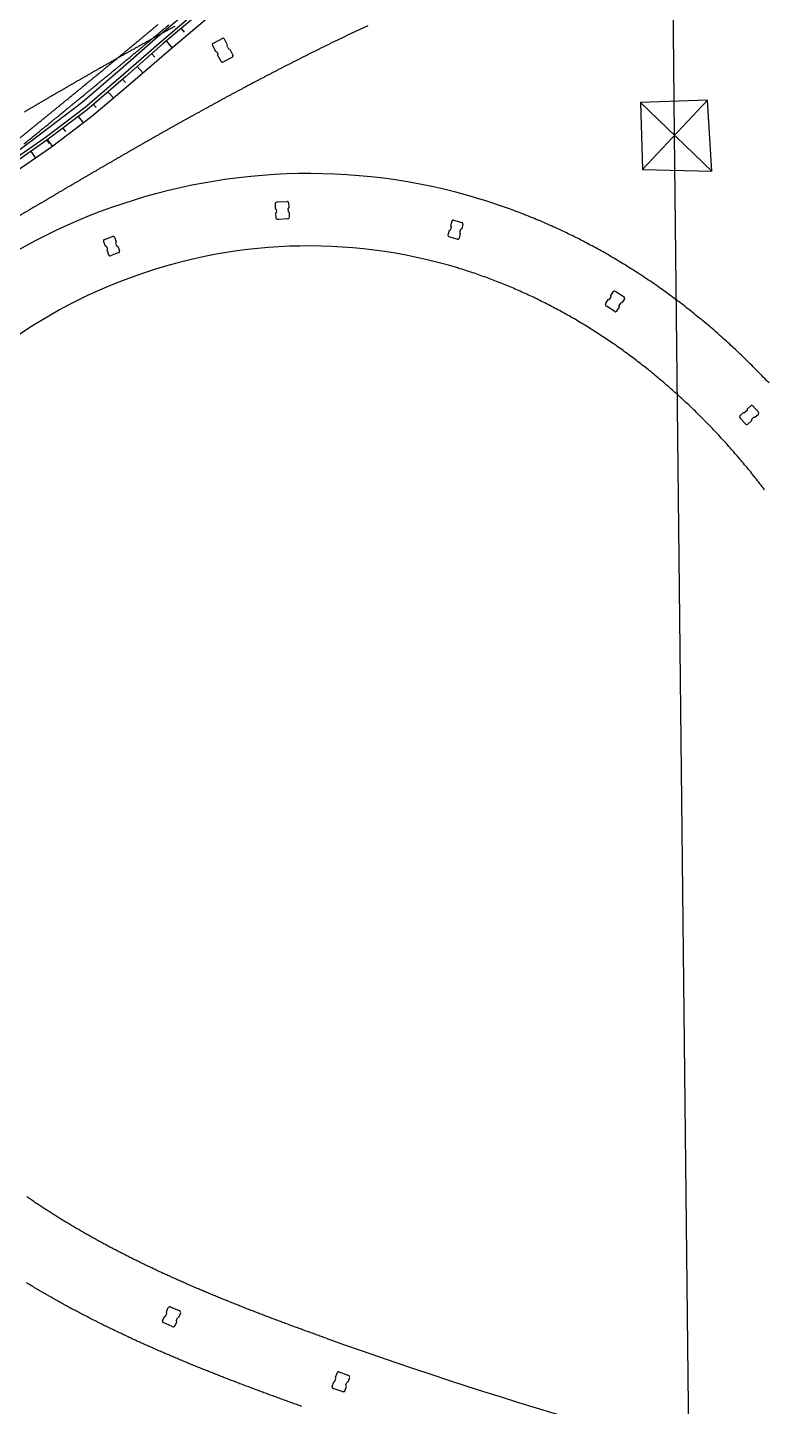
# Model space of a CAD drawing. Header units: inches. Extents: x 499362 to 502582, y 2542122 to 2545349.
# Drawn here: x 501222.6 to 501298.8, y 2543588.1 to 2543730.9 of the extents above; entities that cross this region are included whole.
import ezdxf

# ---------------------------------------------------------------- set-up
doc = ezdxf.new("R2010")
doc.units = ezdxf.units.IN
doc.header["$MEASUREMENT"] = 0
doc.layers.add('0-段落划分', color=2, linetype='Continuous')
doc.layers.add('桥-立柱', color=5, linetype='Continuous')

# ---------------------------------------------------------------- blocks, each defined once
blk = doc.blocks.new('A$C035667EC')
at = {"layer": '桥-立柱', "color": 1, "linetype": 'Continuous'}
for p, q in [((501241.7, 2543729.06), (501242.03, 2543728.45)), ((501242.74, 2543729.78), (501241.77, 2543729.27)), ((501243.27, 2543729.1), (501242.94, 2543729.72)), ((501243.23, 2543728.97), (501243.27, 2543729.1)), ((501243.3, 2543728.84), (501243.23, 2543728.97)), ((501243.3, 2543728.84), (501243.37, 2543728.7)), ((501243.37, 2543728.7), (501243.5, 2543728.66)), ((501242.03, 2543728.45), (501242.17, 2543728.4)), ((501242.17, 2543728.4), (501242.24, 2543728.27)), ((501242.31, 2543728.14), (501242.24, 2543728.27)), ((501242.27, 2543728), (501242.31, 2543728.14)), ((501242.6, 2543727.39), (501242.27, 2543728)), ((501243.77, 2543727.84), (501242.8, 2543727.32)), ((501243.5, 2543728.66), (501243.83, 2543728.05)), ((501248.19, 2543712.68), (501248.22, 2543712.18)), ((501248.22, 2543712.18), (501248.32, 2543712.08)), ((501248.24, 2543711.68), (501248.34, 2543711.78)), ((501248.24, 2543711.68), (501248.27, 2543711.18)), ((501248.32, 2543712.08), (501248.34, 2543711.78)), ((501248.44, 2543712.84), (501249.43, 2543712.89)), ((501249.62, 2543712.25), (501249.52, 2543712.14)), ((501249.52, 2543712.14), (501249.54, 2543711.84)), ((501249.54, 2543711.84), (501249.64, 2543711.75)), ((501249.59, 2543712.74), (501249.62, 2543712.25)), ((501249.64, 2543711.75), (501249.66, 2543711.25)), ((501249.52, 2543711.09), (501248.52, 2543711.04))]:
    blk.add_line(p, q, dxfattribs=at)
at = {"layer": '桥-立柱', "color": 1, "ltscale": 10}
for p, q in [((501266.43, 2543710.25), (501266.35, 2543709.96)), ((501266.49, 2543710.85), (501266.36, 2543710.37)), ((501266.36, 2543710.37), (501266.43, 2543710.25)), ((501266.68, 2543710.96), (501267.54, 2543710.72)), ((501267.65, 2543710.54), (501267.52, 2543710.05)), ((501230.43, 2543708.75), (501230.61, 2543708.29)), ((501230.52, 2543708.95), (501231.36, 2543709.27)), ((501231.55, 2543709.18), (501231.73, 2543708.71)), ((501231.73, 2543708.71), (501231.67, 2543708.58)), ((501266.23, 2543709.89), (501266.09, 2543709.41)), ((501267.07, 2543708.98), (501266.2, 2543709.22)), ((501266.23, 2543709.89), (501266.35, 2543709.96)), ((501267.38, 2543709.57), (501267.25, 2543709.09)), ((501267.39, 2543709.98), (501267.31, 2543709.69)), ((501267.31, 2543709.69), (501267.38, 2543709.57)), ((501267.52, 2543710.05), (501267.39, 2543709.98)), ((501230.61, 2543708.29), (501230.74, 2543708.23)), ((501230.74, 2543708.23), (501230.84, 2543707.95)), ((501230.79, 2543707.82), (501230.84, 2543707.95)), ((501230.79, 2543707.82), (501230.96, 2543707.35)), ((501232, 2543707.59), (501231.16, 2543707.27)), ((501231.67, 2543708.58), (501231.78, 2543708.3)), ((501231.78, 2543708.3), (501231.91, 2543708.25)), ((501231.91, 2543708.25), (501232.09, 2543707.78)), ((501282.96, 2543703), (501282.8, 2543702.75)), ((501283.2, 2543703.56), (501282.93, 2543703.14)), ((501282.93, 2543703.14), (501282.96, 2543703)), ((501283.49, 2543703.55), (501284.34, 2543703.01)), ((501282.66, 2543702.72), (501282.39, 2543702.3)), ((501283.37, 2543701.5), (501282.52, 2543702.03)), ((501282.66, 2543702.72), (501282.8, 2543702.75)), ((501283.84, 2543701.96), (501283.57, 2543701.54)), ((501283.97, 2543702.35), (501283.81, 2543702.1)), ((501283.81, 2543702.1), (501283.84, 2543701.96)), ((501284.11, 2543702.38), (501283.97, 2543702.35)), ((501284.38, 2543702.8), (501284.11, 2543702.38)), ((501297.45, 2543691.72), (501297.08, 2543691.38)), ((501297.66, 2543691.71), (501298.27, 2543691.05)), ((501296.94, 2543689.83), (501296.34, 2543690.49)), ((501296.71, 2543691.04), (501296.35, 2543690.71)), ((501296.71, 2543691.04), (501296.86, 2543691.04)), ((501297.08, 2543691.24), (501296.86, 2543691.04)), ((501297.08, 2543691.38), (501297.08, 2543691.24)), ((501297.52, 2543690.16), (501297.16, 2543689.82)), ((501297.53, 2543690.3), (501297.52, 2543690.16)), ((501297.75, 2543690.5), (501297.53, 2543690.3)), ((501297.89, 2543690.5), (501297.75, 2543690.5)), ((501298.26, 2543690.83), (501297.89, 2543690.5)), ((501236.54, 2543596.93), (501236.74, 2543597.39)), ((501236.74, 2543597.39), (501236.87, 2543597.44)), ((501236.87, 2543597.44), (501236.99, 2543597.72)), ((501236.94, 2543597.85), (501237.14, 2543598.31)), ((501236.99, 2543597.72), (501236.94, 2543597.85)), ((501237.34, 2543598.38), (501238.26, 2543597.98)), ((501238.22, 2543597.29), (501238.09, 2543597.24)), ((501238.22, 2543597.29), (501238.43, 2543597.75)), ((501237.53, 2543596.33), (501236.62, 2543596.74)), ((501237.82, 2543596.37), (501238.02, 2543596.83)), ((501237.97, 2543596.96), (501238.09, 2543597.24)), ((501238.02, 2543596.83), (501237.97, 2543596.96)), ((501254.8, 2543591.63), (501255.74, 2543591.3)), ((501254.11, 2543590.12), (501254.28, 2543590.59)), ((501254.28, 2543590.59), (501254.4, 2543590.66)), ((501254.4, 2543590.66), (501254.5, 2543590.94)), ((501254.44, 2543591.07), (501254.61, 2543591.54)), ((501254.5, 2543590.94), (501254.44, 2543591.07)), ((501255.43, 2543589.66), (501255.6, 2543590.13)), ((501255.54, 2543590.26), (501255.64, 2543590.54)), ((501255.6, 2543590.13), (501255.54, 2543590.26)), ((501255.76, 2543590.6), (501255.64, 2543590.54)), ((501255.76, 2543590.6), (501255.93, 2543591.07)), ((501255.15, 2543589.6), (501254.2, 2543589.93))]:
    blk.add_line(p, q, dxfattribs=at)
at = {"layer": '桥-立柱', "color": 1, "linetype": 'Continuous'}
for centre, radius, start, end in [((501241.84, 2543729.13), 0.15, 118.0864, 208.0864), ((501242.81, 2543729.65), 0.15, 28.0864, 118.0864), ((501242.73, 2543727.46), 0.15, 208.0864, 298.0864), ((501243.7, 2543727.98), 0.15, 298.0864, 28.0864), ((501248.44, 2543712.58), 0.264, 90.1609, 157.2489), ((501249.44, 2543712.74), 0.15, 2.7412, 92.7412), ((501248.5, 2543711.3), 0.264, 208.2334, 275.3214), ((501249.51, 2543711.24), 0.15, 272.7412, 2.7412)]:
    blk.add_arc(centre, radius, start, end, dxfattribs=at)
at = {"layer": '桥-立柱', "color": 1, "ltscale": 10}
for centre, radius, start, end in [((501266.64, 2543710.81), 0.15, 74.5975, 164.5975), ((501267.51, 2543710.58), 0.15, 344.5975, 74.5975), ((501230.57, 2543708.81), 0.15, 110.8848, 200.8848), ((501231.41, 2543709.13), 0.15, 20.8848, 110.8848), ((501266.24, 2543709.37), 0.15, 164.5975, 254.5975), ((501267.11, 2543709.13), 0.15, 254.5975, 344.5975), ((501231.1, 2543707.41), 0.15, 200.8848, 290.8848), ((501231.95, 2543707.73), 0.15, 290.8848, 20.8848), ((501283.34, 2543703.33), 0.264, 54.8294, 121.9174), ((501284.26, 2543702.89), 0.15, 327.4096, 57.4096), ((501282.66, 2543702.26), 0.264, 172.9019, 239.9899), ((501283.45, 2543701.62), 0.15, 237.4096, 327.4096), ((501297.55, 2543691.61), 0.15, 42.4882, 132.4882), ((501296.45, 2543690.6), 0.15, 132.4882, 222.4882), ((501298.16, 2543690.95), 0.15, 312.4882, 42.4882), ((501297.05, 2543689.93), 0.15, 222.4882, 312.4882), ((501237.28, 2543598.25), 0.15, 66.331, 156.331), ((501238.16, 2543597.74), 0.264, 1.8233, 68.9113), ((501236.68, 2543596.87), 0.15, 156.331, 246.331), ((501237.65, 2543596.57), 0.264, 243.7508, 310.8388), ((501254.75, 2543591.49), 0.15, 70.6648, 160.6648), ((501255.67, 2543591.05), 0.264, 6.157, 73.245), ((501254.25, 2543590.07), 0.15, 160.6648, 250.6648), ((501255.25, 2543589.85), 0.264, 248.0846, 315.1726)]:
    blk.add_arc(centre, radius, start, end, dxfattribs=at)
blk = doc.blocks.new('A$C3A006F90')
at = {"layer": '0-段落划分', "color": 2, "linetype": 'Continuous'}
for p, q in [((501287.84, 2543894.84), (501289.54, 2543719.84)), ((501238.46, 2543730.8), (501238.77, 2543730.44)), ((501236.94, 2543729.51), (501237.54, 2543728.79)), ((501235.43, 2543728.19), (501235.73, 2543727.85)), ((501233.92, 2543726.88), (501234.52, 2543726.19)), ((501232.41, 2543725.57), (501232.71, 2543725.22)), ((501230.89, 2543724.26), (501231.48, 2543723.58)), ((501293.43, 2543716.04), (501286.04, 2543723.13)), ((501292.98, 2543723.37), (501286.24, 2543716.19)), ((501227.81, 2543721.71), (501228.35, 2543721.01)), ((501229.37, 2543722.96), (501229.66, 2543722.63)), ((501226.22, 2543720.5), (501226.49, 2543720.15)), ((501224.55, 2543719.23), (501224.8, 2543718.88)), ((501224.63, 2543719.29), (501225.15, 2543718.6)), ((501289.54, 2543719.84), (501292.03, 2543493.62)), ((501222.91, 2543718.09), (501223.4, 2543717.38))]:
    blk.add_line(p, q, dxfattribs=at)
at = {"layer": '0-段落划分', "color": 2, "flags": 128}
for points in [[(501221.7, 2543719.41, -0.000002), (501221.91, 2543719.59, -0.000004), (501222.13, 2543719.76, -0.000005), (501222.34, 2543719.94, -0.000007), (501222.56, 2543720.11, -0.000008), (501222.77, 2543720.29, -0.00001), (501222.99, 2543720.46, -0.000011), (501223.2, 2543720.64, -0.000013), (501223.42, 2543720.81, -0.000014), (501223.63, 2543720.99, -0.000016), (501223.85, 2543721.17, -0.000017), (501224.06, 2543721.34, -0.000019), (501224.28, 2543721.52, -0.00002), (501224.5, 2543721.69, -0.000022), (501224.71, 2543721.87, -0.000023), (501224.93, 2543722.04, -0.000025), (501225.14, 2543722.22, -0.000026), (501225.36, 2543722.39, -0.000028), (501225.57, 2543722.57, -0.000029), (501225.79, 2543722.75, -0.000031), (501226, 2543722.92, -0.000032), (501226.22, 2543723.1, -0.000034), (501226.43, 2543723.27, -0.000035), (501226.65, 2543723.45, -0.000037), (501226.86, 2543723.62, -0.000038), (501227.08, 2543723.8, -0.00004), (501227.29, 2543723.98, -0.000041), (501227.51, 2543724.15, -0.000043), (501227.72, 2543724.33, -0.000044), (501227.94, 2543724.5, -0.000046), (501228.15, 2543724.68, -0.000047), (501228.37, 2543724.86, -0.000049), (501228.58, 2543725.03, -0.00005), (501228.8, 2543725.21, -0.000052), (501229.01, 2543725.39, -0.000053), (501229.23, 2543725.56, -0.000055), (501229.44, 2543725.74, -0.000056), (501229.66, 2543725.92, -0.000058), (501229.87, 2543726.09, -0.000059), (501230.09, 2543726.27, -0.000061), (501230.3, 2543726.44, -0.000062), (501230.52, 2543726.62, -0.000064), (501230.73, 2543726.8, -0.000065), (501230.95, 2543726.98, -0.000067), (501231.16, 2543727.15, -0.000068), (501231.38, 2543727.33, -0.00007), (501231.59, 2543727.51, -0.000071), (501231.8, 2543727.68, -0.000073), (501232.02, 2543727.86, -0.000074), (501232.23, 2543728.04, -0.000076), (501232.45, 2543728.21, -0.000077), (501232.66, 2543728.39, -0.000079), (501232.88, 2543728.57, -0.00008), (501233.09, 2543728.75, -0.000082), (501233.3, 2543728.92, -0.000083), (501233.52, 2543729.1, -0.000085), (501233.73, 2543729.28, -0.000086), (501233.95, 2543729.46, -0.000088), (501234.16, 2543729.63, -0.000089), (501234.37, 2543729.81, -0.000091), (501234.59, 2543729.99, -0.000092), (501234.8, 2543730.17, -0.000094), (501235.01, 2543730.35, -0.000095), (501235.23, 2543730.53, -0.000097), (501235.44, 2543730.7, -0.000098), (501235.65, 2543730.88, -0.0001), (501235.87, 2543731.06, -0.000101), (501236.08, 2543731.24, -0.000103)], [(501222.17, 2543718.83, -0.000002), (501222.38, 2543719, -0.000004), (501222.6, 2543719.18, -0.000005), (501222.82, 2543719.36, -0.000007), (501223.03, 2543719.53, -0.000008), (501223.25, 2543719.71, -0.00001), (501223.46, 2543719.88, -0.000011), (501223.68, 2543720.06, -0.000013), (501223.89, 2543720.23, -0.000014), (501224.11, 2543720.41, -0.000016), (501224.32, 2543720.58, -0.000017), (501224.54, 2543720.76, -0.000019), (501224.75, 2543720.93, -0.00002), (501224.97, 2543721.11, -0.000022), (501225.18, 2543721.29, -0.000023), (501225.4, 2543721.46, -0.000025), (501225.62, 2543721.64, -0.000026), (501225.83, 2543721.81, -0.000028), (501226.05, 2543721.99, -0.000029), (501226.26, 2543722.16, -0.000031), (501226.48, 2543722.34, -0.000032), (501226.69, 2543722.52, -0.000034), (501226.91, 2543722.69, -0.000035), (501227.12, 2543722.87, -0.000037), (501227.34, 2543723.04, -0.000038), (501227.55, 2543723.22, -0.00004), (501227.77, 2543723.4, -0.000041), (501227.98, 2543723.57, -0.000043), (501228.2, 2543723.75, -0.000044), (501228.41, 2543723.92, -0.000046), (501228.63, 2543724.1, -0.000047), (501228.84, 2543724.28, -0.000049), (501229.06, 2543724.45, -0.00005), (501229.27, 2543724.63, -0.000052), (501229.49, 2543724.81, -0.000053), (501229.7, 2543724.98, -0.000055), (501229.92, 2543725.16, -0.000056), (501230.13, 2543725.34, -0.000058), (501230.35, 2543725.51, -0.000059), (501230.56, 2543725.69, -0.000061), (501230.78, 2543725.87, -0.000062), (501230.99, 2543726.04, -0.000064), (501231.21, 2543726.22, -0.000065), (501231.42, 2543726.4, -0.000067), (501231.64, 2543726.57, -0.000068), (501231.85, 2543726.75, -0.00007), (501232.07, 2543726.93, -0.000071), (501232.28, 2543727.1, -0.000073), (501232.5, 2543727.28, -0.000074), (501232.71, 2543727.46, -0.000076), (501232.93, 2543727.64, -0.000077), (501233.14, 2543727.81, -0.000079), (501233.35, 2543727.99, -0.00008), (501233.57, 2543728.17, -0.000082), (501233.78, 2543728.35, -0.000083), (501234, 2543728.52, -0.000085), (501234.21, 2543728.7, -0.000086), (501234.42, 2543728.88, -0.000088), (501234.64, 2543729.06, -0.000089), (501234.85, 2543729.24, -0.000091), (501235.07, 2543729.41, -0.000092), (501235.28, 2543729.59, -0.000094), (501235.49, 2543729.77, -0.000095), (501235.71, 2543729.95, -0.000097), (501235.92, 2543730.13, -0.000098), (501236.14, 2543730.31, -0.0001), (501236.35, 2543730.49, -0.000101), (501236.56, 2543730.66, -0.000103), (501236.78, 2543730.84, -0.000104), (501236.99, 2543731.02, -0.000106), (501237.2, 2543731.2, -0.000107)], [(501237.8, 2543731.02, -0.000232), (501237.5, 2543730.86, -0.000229), (501237.2, 2543730.7, -0.000226), (501236.9, 2543730.54, -0.000223), (501236.61, 2543730.37, -0.00022), (501236.31, 2543730.21, -0.000217), (501236.01, 2543730.04, -0.000214), (501235.71, 2543729.88, -0.000211), (501235.42, 2543729.71, -0.000208), (501235.12, 2543729.55, -0.000205), (501234.82, 2543729.38, -0.000202), (501234.52, 2543729.22, -0.000199), (501234.23, 2543729.05, -0.000196), (501233.93, 2543728.89, -0.000193), (501233.64, 2543728.72, -0.00019), (501233.34, 2543728.56, -0.000188), (501233.04, 2543728.39, -0.000185), (501232.75, 2543728.22, -0.000182), (501232.45, 2543728.06, -0.000179), (501232.16, 2543727.89, -0.000176), (501231.86, 2543727.73, -0.000173), (501231.57, 2543727.56, -0.00017), (501231.27, 2543727.39, -0.000167), (501230.98, 2543727.22, -0.000164), (501230.69, 2543727.06, -0.000161), (501230.39, 2543726.89, -0.000158), (501230.1, 2543726.72, -0.000156), (501229.8, 2543726.55, -0.000153), (501229.51, 2543726.39, -0.00015), (501229.22, 2543726.22, -0.000147), (501228.92, 2543726.05, -0.000144), (501228.63, 2543725.88, -0.000141), (501228.34, 2543725.71, -0.000138), (501228.05, 2543725.54, -0.000135), (501227.75, 2543725.38, -0.000133), (501227.46, 2543725.21, -0.00013), (501227.17, 2543725.04, -0.000125), (501226.88, 2543724.87, -0.000121), (501226.59, 2543724.7, -0.000118), (501226.3, 2543724.53, -0.000116), (501226.01, 2543724.36, -0.000113), (501225.71, 2543724.2, -0.00011), (501225.42, 2543724.03, -0.000108), (501225.13, 2543723.86, -0.000105), (501224.84, 2543723.69, -0.000102), (501224.55, 2543723.52, -0.000099), (501224.26, 2543723.35, -0.000097), (501223.97, 2543723.18, -0.000094), (501223.68, 2543723.01, -0.000091), (501223.39, 2543722.84, -0.000089), (501223.1, 2543722.67, -0.000086), (501222.81, 2543722.5, -0.000083), (501222.52, 2543722.33, -0.00008), (501222.23, 2543722.16, -0.000078)], [(501214.16, 2543717.39, -0.000001), (501213.87, 2543717.22, -0.000001)], [(501257.8, 2543731.1, -0.000363), (501257.5, 2543730.96, -0.00036), (501257.2, 2543730.82, -0.000358), (501256.9, 2543730.68, -0.000355), (501256.6, 2543730.54, -0.000352), (501256.3, 2543730.39, -0.00035), (501256, 2543730.25, -0.000347), (501255.7, 2543730.11, -0.000344), (501255.4, 2543729.96, -0.000342), (501255.1, 2543729.82, -0.000339), (501254.8, 2543729.68, -0.000336), (501254.5, 2543729.53, -0.000334), (501254.2, 2543729.39, -0.000331), (501253.9, 2543729.24, -0.000328), (501253.61, 2543729.09, -0.000326), (501253.31, 2543728.95, -0.000323), (501253.01, 2543728.8, -0.00032), (501252.71, 2543728.65, -0.000318), (501252.41, 2543728.51, -0.000315), (501252.12, 2543728.36, -0.000312), (501251.82, 2543728.21, -0.000309), (501251.52, 2543728.06, -0.000307), (501251.23, 2543727.91, -0.000304), (501250.93, 2543727.76, -0.000301), (501250.63, 2543727.61, -0.000299), (501250.34, 2543727.46, -0.000296), (501250.04, 2543727.31, -0.000293), (501249.75, 2543727.16, -0.000291), (501249.45, 2543727.01, -0.000288), (501249.15, 2543726.86, -0.000285), (501248.86, 2543726.71, -0.000283), (501248.56, 2543726.55, -0.00028), (501248.27, 2543726.4, -0.000277), (501247.97, 2543726.25, -0.000275), (501247.68, 2543726.09, -0.000272), (501247.38, 2543725.94, -0.000269), (501247.09, 2543725.79, -0.000267), (501246.8, 2543725.63, -0.000264), (501246.5, 2543725.48, -0.000261), (501246.21, 2543725.32, -0.000258), (501245.91, 2543725.17, -0.000256), (501245.62, 2543725.01, -0.000253), (501245.33, 2543724.86, -0.00025), (501245.03, 2543724.7, -0.000248), (501244.74, 2543724.54, -0.000245), (501244.45, 2543724.39, -0.000242), (501244.15, 2543724.23, -0.00024), (501243.86, 2543724.07, -0.000237), (501243.57, 2543723.92, -0.000234), (501243.28, 2543723.76, -0.000232), (501242.98, 2543723.6, -0.000229), (501242.69, 2543723.44, -0.000226), (501242.4, 2543723.28, -0.000223), (501242.11, 2543723.12, -0.000221), (501241.82, 2543722.96, -0.000218), (501241.52, 2543722.8, -0.000215), (501241.23, 2543722.64, -0.000213), (501240.94, 2543722.48, -0.00021), (501240.65, 2543722.32, -0.000207), (501240.36, 2543722.16, -0.000205), (501240.07, 2543722, -0.000202), (501239.78, 2543721.84, -0.000199), (501239.49, 2543721.68, -0.000197), (501239.2, 2543721.52, -0.000194), (501238.9, 2543721.36, -0.000191), (501238.61, 2543721.2, -0.000188), (501238.32, 2543721.03, -0.000186), (501238.03, 2543720.87, -0.000183), (501237.74, 2543720.71, -0.00018), (501237.45, 2543720.55, -0.000178), (501237.16, 2543720.38, -0.000175), (501236.87, 2543720.22, -0.000172), (501236.58, 2543720.06, -0.00017), (501236.29, 2543719.89, -0.000167), (501236.01, 2543719.73, -0.000164), (501235.72, 2543719.56, -0.000161), (501235.43, 2543719.4, -0.000159), (501235.14, 2543719.23, -0.000156), (501234.85, 2543719.07, -0.000153), (501234.56, 2543718.91, -0.000151), (501234.27, 2543718.74, -0.000148), (501233.98, 2543718.58, -0.000145), (501233.69, 2543718.41, -0.000142), (501233.4, 2543718.24, -0.00014), (501233.12, 2543718.08, -0.000137), (501232.83, 2543717.91, -0.000134), (501232.54, 2543717.75, -0.000132), (501232.25, 2543717.58, -0.000129), (501231.96, 2543717.41, -0.000126), (501231.67, 2543717.25, -0.000124), (501231.39, 2543717.08, -0.000121), (501231.1, 2543716.91, -0.000118), (501230.81, 2543716.75, -0.000116), (501230.52, 2543716.58, -0.000113), (501230.23, 2543716.41, -0.00011), (501229.95, 2543716.25, -0.000108), (501229.66, 2543716.08, -0.000105), (501229.37, 2543715.91, -0.000102), (501229.08, 2543715.74, -0.000099), (501228.8, 2543715.57, -0.000097), (501228.51, 2543715.41, -0.000094), (501228.22, 2543715.24, -0.000091), (501227.93, 2543715.07, -0.000089), (501227.65, 2543714.9, -0.000086), (501227.36, 2543714.73, -0.000083), (501227.07, 2543714.56, -0.00008), (501226.78, 2543714.4, -0.000078), (501226.5, 2543714.23, -0.000075), (501226.21, 2543714.06, -0.000072), (501225.92, 2543713.89, -0.000069), (501225.64, 2543713.72, -0.000067), (501225.35, 2543713.55, -0.000064), (501225.06, 2543713.38, -0.000061), (501224.78, 2543713.21, -0.000059), (501224.49, 2543713.04, -0.000056), (501224.2, 2543712.87, -0.000053), (501223.92, 2543712.7, -0.00005), (501223.63, 2543712.54, -0.000048), (501223.34, 2543712.37, -0.000045), (501223.05, 2543712.2, -0.000042), (501222.77, 2543712.03, -0.000039), (501222.48, 2543711.86, -0.000037), (501222.19, 2543711.69, -0.000034), (501221.91, 2543711.52, -0.000031), (501221.62, 2543711.35, -0.000029)], [(501219.33, 2543709.99, -0.000007), (501219.04, 2543709.82, -0.000004), (501218.76, 2543709.65, -0.000001), (501218.47, 2543709.48, -0.000001)], [(501299.35, 2543694.09, -0.00277), (501298.76, 2543694.7, -0.00279), (501298.16, 2543695.31, -0.002811), (501297.56, 2543695.92, -0.002831), (501296.95, 2543696.52, -0.002852), (501296.34, 2543697.11, -0.002873), (501295.72, 2543697.7, -0.002893), (501295.09, 2543698.27, -0.002914), (501294.46, 2543698.84, -0.002934), (501293.82, 2543699.41, -0.002955), (501293.17, 2543699.97, -0.002975), (501292.51, 2543700.51, -0.002996), (501291.85, 2543701.06, -0.003017), (501291.19, 2543701.59, -0.003037), (501290.52, 2543702.12, -0.003058), (501289.84, 2543702.63, -0.003078), (501289.15, 2543703.14, -0.003099), (501288.46, 2543703.64, -0.00312), (501287.76, 2543704.14, -0.00314), (501287.06, 2543704.62, -0.003161), (501286.35, 2543705.1, -0.003182), (501285.63, 2543705.57, -0.003202), (501284.91, 2543706.02, -0.003223), (501284.19, 2543706.47, -0.003244), (501283.45, 2543706.91, -0.003264), (501282.72, 2543707.35, -0.003285), (501281.97, 2543707.77, -0.003306), (501281.22, 2543708.18, -0.003327), (501280.47, 2543708.58, -0.003347), (501279.71, 2543708.98, -0.003368), (501278.95, 2543709.36, -0.003389), (501278.18, 2543709.73, -0.003409), (501277.4, 2543710.1, -0.00343), (501276.62, 2543710.45, -0.003451), (501275.84, 2543710.79, -0.003472), (501275.05, 2543711.12, -0.003492), (501274.26, 2543711.44, -0.003513), (501273.46, 2543711.75, -0.003534), (501272.66, 2543712.05, -0.003555), (501271.85, 2543712.34, -0.003576), (501271.04, 2543712.62, -0.003596), (501270.23, 2543712.89, -0.003558), (501269.43, 2543713.14, -0.003558)], [(501298.89, 2543683.03, -0.002145), (501298.41, 2543683.65, -0.002159), (501297.93, 2543684.26, -0.002173), (501297.45, 2543684.87, -0.002187), (501296.95, 2543685.47, -0.002201), (501296.46, 2543686.06, -0.002215), (501295.95, 2543686.65, -0.002229), (501295.44, 2543687.23, -0.002243), (501294.93, 2543687.81, -0.002257), (501294.41, 2543688.38, -0.002271), (501293.88, 2543688.95, -0.002284), (501293.35, 2543689.5, -0.002298), (501292.81, 2543690.06, -0.002312), (501292.27, 2543690.6, -0.002325), (501291.72, 2543691.15, -0.002339), (501291.17, 2543691.68, -0.002352), (501290.61, 2543692.21, -0.002366), (501290.04, 2543692.73, -0.002379), (501289.47, 2543693.24, -0.002393), (501288.89, 2543693.75, -0.002406), (501288.31, 2543694.25, -0.00242), (501287.72, 2543694.74, -0.002433), (501287.13, 2543695.23, -0.002446), (501286.53, 2543695.71, -0.00246), (501285.93, 2543696.18, -0.002473), (501285.32, 2543696.64, -0.002486), (501284.71, 2543697.1, -0.002499), (501284.09, 2543697.55, -0.002512), (501283.47, 2543697.99, -0.002525), (501282.84, 2543698.42, -0.002538), (501282.21, 2543698.85, -0.002551), (501281.57, 2543699.26, -0.002564), (501280.93, 2543699.67, -0.002577), (501280.28, 2543700.07, -0.00259), (501279.63, 2543700.46, -0.002603), (501278.97, 2543700.85, -0.002616), (501278.31, 2543701.22, -0.002629), (501277.65, 2543701.59, -0.002642), (501276.98, 2543701.94, -0.002654), (501276.31, 2543702.29, -0.002667), (501275.63, 2543702.63, -0.00268), (501274.95, 2543702.96, -0.002692), (501274.26, 2543703.28, -0.002705), (501273.58, 2543703.59, -0.002717), (501272.88, 2543703.9, -0.00273), (501272.19, 2543704.19, -0.002742), (501271.49, 2543704.47, -0.002755), (501270.79, 2543704.75, -0.002767), (501270.08, 2543705.01, -0.00278), (501269.37, 2543705.26, -0.002792), (501268.66, 2543705.51, -0.002804), (501267.95, 2543705.74, -0.003159), (501267.14, 2543705.99, -0.003159)], [(501253.49, 2543595.12, 0.00014), (501253.23, 2543595.21, 0.000143), (501252.97, 2543595.3, 0.000149), (501252.72, 2543595.4, 0.000154), (501252.46, 2543595.49, 0.000159), (501252.2, 2543595.58, 0.000165), (501251.94, 2543595.68, 0.00017), (501251.69, 2543595.77, 0.000175), (501251.43, 2543595.86, 0.000181), (501251.17, 2543595.95, 0.000186), (501250.92, 2543596.05, 0.000191), (501250.66, 2543596.14, 0.000196), (501250.41, 2543596.24, 0.000202), (501250.15, 2543596.33, 0.000207), (501249.89, 2543596.42, 0.000212), (501249.64, 2543596.52, 0.000217), (501249.38, 2543596.61, 0.000222), (501249.13, 2543596.71, 0.000228), (501248.87, 2543596.8, 0.000233), (501248.62, 2543596.9, 0.000238), (501248.37, 2543596.99, 0.000243), (501248.11, 2543597.09, 0.000248), (501247.86, 2543597.18, 0.000253), (501247.61, 2543597.28, 0.000258), (501247.35, 2543597.37, 0.000263), (501247.1, 2543597.47, 0.000269), (501246.85, 2543597.57, 0.000274), (501246.59, 2543597.66, 0.000279), (501246.34, 2543597.76, 0.000284), (501246.09, 2543597.86, 0.000289), (501245.84, 2543597.96, 0.000294), (501245.59, 2543598.05, 0.000299), (501245.34, 2543598.15, 0.000304), (501245.09, 2543598.25, 0.000309), (501244.84, 2543598.35, 0.000314), (501244.59, 2543598.45, 0.000319), (501244.34, 2543598.55, 0.000324), (501244.09, 2543598.65, 0.000329), (501243.84, 2543598.75, 0.000334), (501243.59, 2543598.85, 0.000339), (501243.34, 2543598.95, 0.000344), (501243.09, 2543599.05, 0.000348), (501242.84, 2543599.15, 0.000353), (501242.59, 2543599.25, 0.000358), (501242.35, 2543599.35, 0.000363), (501242.1, 2543599.45, 0.000368), (501241.85, 2543599.55, 0.000373), (501241.6, 2543599.66, 0.000378), (501241.36, 2543599.76, 0.000383), (501241.11, 2543599.86, 0.000387), (501240.86, 2543599.97, 0.000392), (501240.62, 2543600.07, 0.000397), (501240.37, 2543600.17, 0.000402), (501240.13, 2543600.28, 0.000407), (501239.88, 2543600.38, 0.000411), (501239.64, 2543600.49, 0.000416), (501239.4, 2543600.6, 0.000421), (501239.15, 2543600.7, 0.000426), (501238.91, 2543600.81, 0.00043), (501238.67, 2543600.92, 0.000435), (501238.42, 2543601.02, 0.00044), (501238.18, 2543601.13, 0.000444), (501237.94, 2543601.24, 0.000449), (501237.7, 2543601.35, 0.000454), (501237.46, 2543601.46, 0.000458), (501237.21, 2543601.57, 0.000463), (501236.97, 2543601.68, 0.000468), (501236.73, 2543601.79, 0.000472), (501236.49, 2543601.9, 0.000477), (501236.25, 2543602.01, 0.000482), (501236.01, 2543602.12, 0.000486), (501235.78, 2543602.23, 0.000491), (501235.54, 2543602.34, 0.000495), (501235.3, 2543602.46, 0.0005), (501235.06, 2543602.57, 0.000505), (501234.82, 2543602.68, 0.000509), (501234.59, 2543602.8, 0.000514), (501234.35, 2543602.91, 0.000518), (501234.12, 2543603.03, 0.000523), (501233.88, 2543603.15, 0.000527), (501233.64, 2543603.26, 0.000532), (501233.41, 2543603.38, 0.000536), (501233.17, 2543603.5, 0.000541), (501232.94, 2543603.61, 0.000545), (501232.71, 2543603.73, 0.00055), (501232.47, 2543603.85, 0.000554), (501232.24, 2543603.97, 0.000559), (501232.01, 2543604.09, 0.000563), (501231.78, 2543604.21, 0.000567), (501231.55, 2543604.33, 0.000572), (501231.31, 2543604.45, 0.000576), (501231.08, 2543604.57, 0.000581), (501230.85, 2543604.7, 0.000585), (501230.62, 2543604.82, 0.000589), (501230.39, 2543604.94, 0.000594), (501230.17, 2543605.07, 0.000598), (501229.94, 2543605.19, 0.000602), (501229.71, 2543605.32, 0.000607), (501229.48, 2543605.44, 0.000611), (501229.26, 2543605.57, 0.000615), (501229.03, 2543605.7, 0.00062), (501228.8, 2543605.82, 0.000624), (501228.58, 2543605.95, 0.000628), (501228.35, 2543606.08, 0.000633), (501228.13, 2543606.21, 0.000637), (501227.9, 2543606.34, 0.000641), (501227.68, 2543606.47, 0.000645), (501227.46, 2543606.6, 0.000649), (501227.24, 2543606.73, 0.000654), (501227.01, 2543606.86, 0.000658), (501226.79, 2543607, 0.000662), (501226.57, 2543607.13, 0.000666), (501226.35, 2543607.26, 0.000671), (501226.13, 2543607.4, 0.000675), (501225.91, 2543607.53, 0.000679), (501225.69, 2543607.67, 0.000683), (501225.48, 2543607.81, 0.000687), (501225.26, 2543607.94, 0.000691), (501225.04, 2543608.08, 0.000695), (501224.82, 2543608.22, 0.0007), (501224.61, 2543608.36, 0.000704), (501224.39, 2543608.5, 0.000708), (501224.18, 2543608.64, 0.000712), (501223.97, 2543608.78, 0.000716), (501223.75, 2543608.92, 0.00072), (501223.54, 2543609.06, 0.000724), (501223.33, 2543609.2, 0.000728), (501223.11, 2543609.35, 0.000732), (501222.9, 2543609.49, 0.000736), (501222.69, 2543609.63, 0.00074), (501222.48, 2543609.78, 0.000744)], [(501250.96, 2543588.06, 0.000142), (501250.7, 2543588.15, 0.000148), (501250.44, 2543588.25, 0.000154), (501250.18, 2543588.34, 0.000159), (501249.92, 2543588.43, 0.000165), (501249.65, 2543588.53, 0.000171), (501249.39, 2543588.62, 0.000177), (501249.13, 2543588.72, 0.000182), (501248.87, 2543588.81, 0.000188), (501248.61, 2543588.91, 0.000194), (501248.34, 2543589, 0.000199), (501248.08, 2543589.1, 0.000205), (501247.82, 2543589.19, 0.000211), (501247.56, 2543589.29, 0.000217), (501247.3, 2543589.39, 0.000222), (501247.04, 2543589.48, 0.000228), (501246.78, 2543589.58, 0.000234), (501246.51, 2543589.68, 0.00024), (501246.25, 2543589.77, 0.000245), (501245.99, 2543589.87, 0.000251), (501245.73, 2543589.97, 0.000257), (501245.47, 2543590.07, 0.000263), (501245.21, 2543590.17, 0.000268), (501244.95, 2543590.27, 0.000274), (501244.69, 2543590.36, 0.00028), (501244.43, 2543590.46, 0.000285), (501244.17, 2543590.56, 0.000291), (501243.91, 2543590.66, 0.000297), (501243.65, 2543590.76, 0.000303), (501243.39, 2543590.86, 0.000309), (501243.13, 2543590.96, 0.000314), (501242.87, 2543591.07, 0.00032), (501242.61, 2543591.17, 0.000326), (501242.35, 2543591.27, 0.000332), (501242.09, 2543591.37, 0.000337), (501241.83, 2543591.47, 0.000343), (501241.57, 2543591.58, 0.000349), (501241.31, 2543591.68, 0.000355), (501241.05, 2543591.78, 0.00036), (501240.79, 2543591.89, 0.000366), (501240.53, 2543591.99, 0.000372), (501240.27, 2543592.1, 0.000378), (501240.01, 2543592.2, 0.000384), (501239.75, 2543592.31, 0.000389), (501239.5, 2543592.41, 0.000395), (501239.24, 2543592.52, 0.000401), (501238.98, 2543592.63, 0.000407), (501238.72, 2543592.73, 0.000412), (501238.46, 2543592.84, 0.000418), (501238.21, 2543592.95, 0.000424), (501237.95, 2543593.06, 0.00043), (501237.69, 2543593.17, 0.000436), (501237.43, 2543593.28, 0.000441), (501237.18, 2543593.39, 0.000447), (501236.92, 2543593.5, 0.000453), (501236.66, 2543593.61, 0.000459), (501236.41, 2543593.72, 0.000465), (501236.15, 2543593.83, 0.000471), (501235.89, 2543593.94, 0.000476), (501235.64, 2543594.05, 0.000482), (501235.38, 2543594.17, 0.000488), (501235.13, 2543594.28, 0.000494), (501234.87, 2543594.4, 0.0005), (501234.62, 2543594.51, 0.000505), (501234.36, 2543594.62, 0.000511), (501234.11, 2543594.74, 0.000517), (501233.85, 2543594.86, 0.000523), (501233.6, 2543594.97, 0.000529), (501233.34, 2543595.09, 0.000535), (501233.09, 2543595.21, 0.00054), (501232.84, 2543595.33, 0.000546), (501232.58, 2543595.45, 0.000552), (501232.33, 2543595.57, 0.000558), (501232.08, 2543595.69, 0.000564), (501231.82, 2543595.81, 0.00057), (501231.57, 2543595.93, 0.000575), (501231.32, 2543596.05, 0.000581), (501231.07, 2543596.17, 0.000587), (501230.82, 2543596.29, 0.000593), (501230.56, 2543596.42, 0.000599), (501230.31, 2543596.54, 0.000605), (501230.06, 2543596.67, 0.000611), (501229.81, 2543596.79, 0.000616), (501229.56, 2543596.92, 0.000622), (501229.31, 2543597.04, 0.000628), (501229.06, 2543597.17, 0.000634), (501228.81, 2543597.3, 0.00064), (501228.56, 2543597.43, 0.000646), (501228.31, 2543597.56, 0.000652), (501228.07, 2543597.69, 0.000657), (501227.82, 2543597.82, 0.000663), (501227.57, 2543597.95, 0.000669), (501227.32, 2543598.08, 0.000675), (501227.07, 2543598.21, 0.000681), (501226.83, 2543598.35, 0.000687), (501226.58, 2543598.48, 0.000693), (501226.33, 2543598.61, 0.000699), (501226.09, 2543598.75, 0.000704), (501225.84, 2543598.88, 0.00071), (501225.6, 2543599.02, 0.000716), (501225.35, 2543599.16, 0.000722), (501225.11, 2543599.3, 0.000728), (501224.87, 2543599.43, 0.000734), (501224.62, 2543599.57, 0.00074), (501224.38, 2543599.71, 0.000746), (501224.14, 2543599.85, 0.000752), (501223.89, 2543600, 0.000758), (501223.65, 2543600.14, 0.000763), (501223.41, 2543600.28, 0.000769), (501223.17, 2543600.43, 0.000775), (501222.93, 2543600.57, 0.000781), (501222.69, 2543600.71, 0.000787), (501222.45, 2543600.86, 0.000793)], [(501253.39, 2543579.06, 0.000002), (501252.73, 2543579.15, 0.000003), (501252.07, 2543579.25, 0.000004), (501251.41, 2543579.35, 0.000005), (501250.75, 2543579.45, 0.000006)]]:
    blk.add_lwpolyline(points, format="xyb", dxfattribs=at)
at = {"layer": '0-段落划分', "color": 2, "linetype": 'Continuous', "flags": 128}
for points in [[(501244.02, 2543736.62), (501240.03, 2543733.31), (501236.07, 2543729.95), (501232.15, 2543726.53), (501228.2, 2543723.13), (501224.05, 2543719.98), (501224.05, 2543719.98)], [(501244.4, 2543736.16), (501240.41, 2543732.84), (501236.44, 2543729.48), (501232.51, 2543726.05), (501228.54, 2543722.64), (501224.38, 2543719.48), (501224.38, 2543719.48)], [(501244.4, 2543736.16), (501240.41, 2543732.84), (501236.44, 2543729.48), (501232.51, 2543726.05), (501228.54, 2543722.64), (501224.38, 2543719.48), (501224.38, 2543719.48)], [(501244.6, 2543735.93), (501240.6, 2543732.61), (501236.62, 2543729.24), (501232.69, 2543725.81), (501228.72, 2543722.4), (501224.55, 2543719.23), (501224.55, 2543719.23)], [(501245.21, 2543735.2), (501241.19, 2543731.87), (501237.2, 2543728.5), (501233.23, 2543725.07), (501229.23, 2543721.68), (501225.04, 2543718.52), (501225.04, 2543718.52)], [(501224.05, 2543719.98), (501219.79, 2543716.76), (501215.8, 2543713.57), (501211.81, 2543710), (501207.94, 2543706.2), (501203.67, 2543703.02), (501203.67, 2543703.02)], [(501224.38, 2543719.48), (501220.1, 2543716.5), (501216, 2543713.2), (501212.12, 2543709.48), (501208.24, 2543705.68), (501203.95, 2543702.49), (501203.95, 2543702.49)], [(501224.38, 2543719.48), (501220.1, 2543716.5), (501216, 2543713.2), (501212.12, 2543709.48), (501208.24, 2543705.68), (501203.95, 2543702.49), (501203.95, 2543702.49)], [(501224.55, 2543719.23), (501220.26, 2543716.25), (501216.16, 2543712.94), (501212.27, 2543709.23), (501208.38, 2543705.42), (501204.09, 2543702.23), (501204.09, 2543702.23)], [(501225.04, 2543718.52), (501220.73, 2543715.53), (501216.61, 2543712.23), (501212.68, 2543708.54), (501208.76, 2543704.76), (501204.44, 2543701.59), (501204.44, 2543701.59)]]:
    blk.add_lwpolyline(points, dxfattribs=at)
blk.add_lwpolyline([(501293.43, 2543716.04), (501292.98, 2543723.37), (501286.04, 2543723.13), (501286.24, 2543716.19)], close=True, dxfattribs=at)
at = {"layer": '0-段落划分', "color": 2}
for centre, radius, start, end in [((501330.96, 2543578.7), 178, 347.9638, 110.5851), ((501330.96, 2543578.7), 169, 347.9417, 110.5851), ((501251.67, 2543654.78), 61, 73.0879, 223.5852), ((501251.67, 2543654.78), 53.5, 73.0879, 223.5852), ((501299.78, 2543583.53), 154, 138.4003, 289.7538), ((501419.66, 2544059.8), 493.5, 250.3233, 257.4179)]:
    blk.add_arc(centre, radius, start, end, dxfattribs=at)
at = {"layer": '0-段落划分', "color": 2, "linetype": 'Continuous'}
blk.add_blockref('A$C035667EC', (0, 0), dxfattribs=at)

msp = doc.modelspace()

# ---------------------------------------------------------------- block references
at = {"layer": '0-段落划分'}
msp.add_blockref('A$C3A006F90', (0, 0), dxfattribs=at)

doc.saveas('drawing.dxf')
